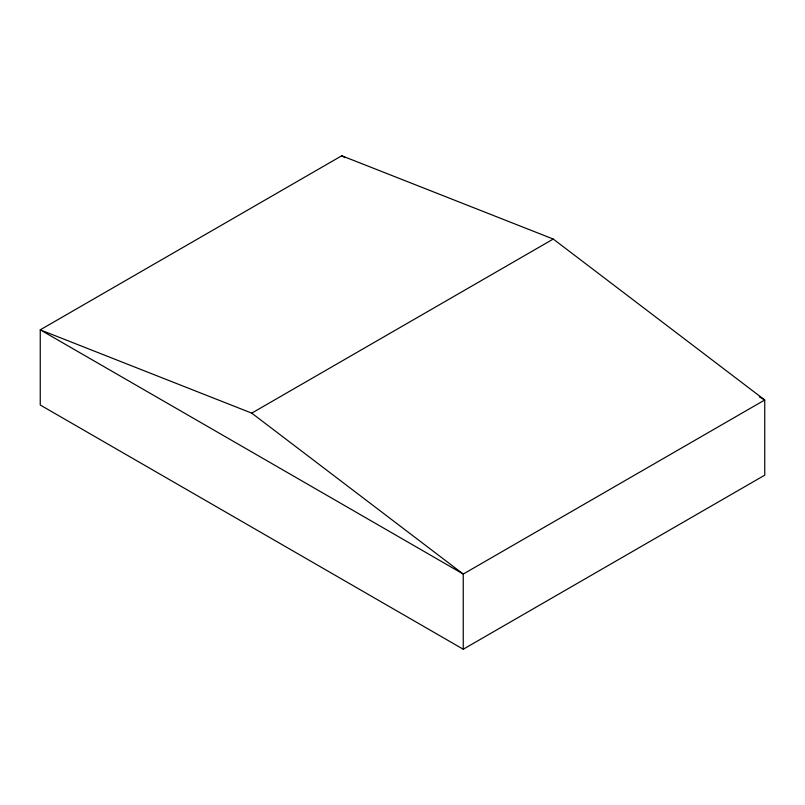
<?xml version="1.0" encoding="UTF-8"?>
<svg xmlns="http://www.w3.org/2000/svg" width="805" height="805" viewBox="0 0 805 805"><rect width="100%" height="100%" fill="white"/><g stroke="black" fill="none" stroke-linecap="round" stroke-linejoin="round"><path stroke-width="1.21" d="M341.753 155.768L40.25 329.839L40.25 405.016L463.247 649.233L764.75 475.161L764.75 399.984L553.256 239.055L341.753 155.768L345.023 157.649M759.316 396.845L764.75 399.984L463.247 574.056L40.25 329.839L251.744 413.136L553.256 239.055M251.744 413.136L463.247 574.056L463.247 649.233"/></g></svg>
